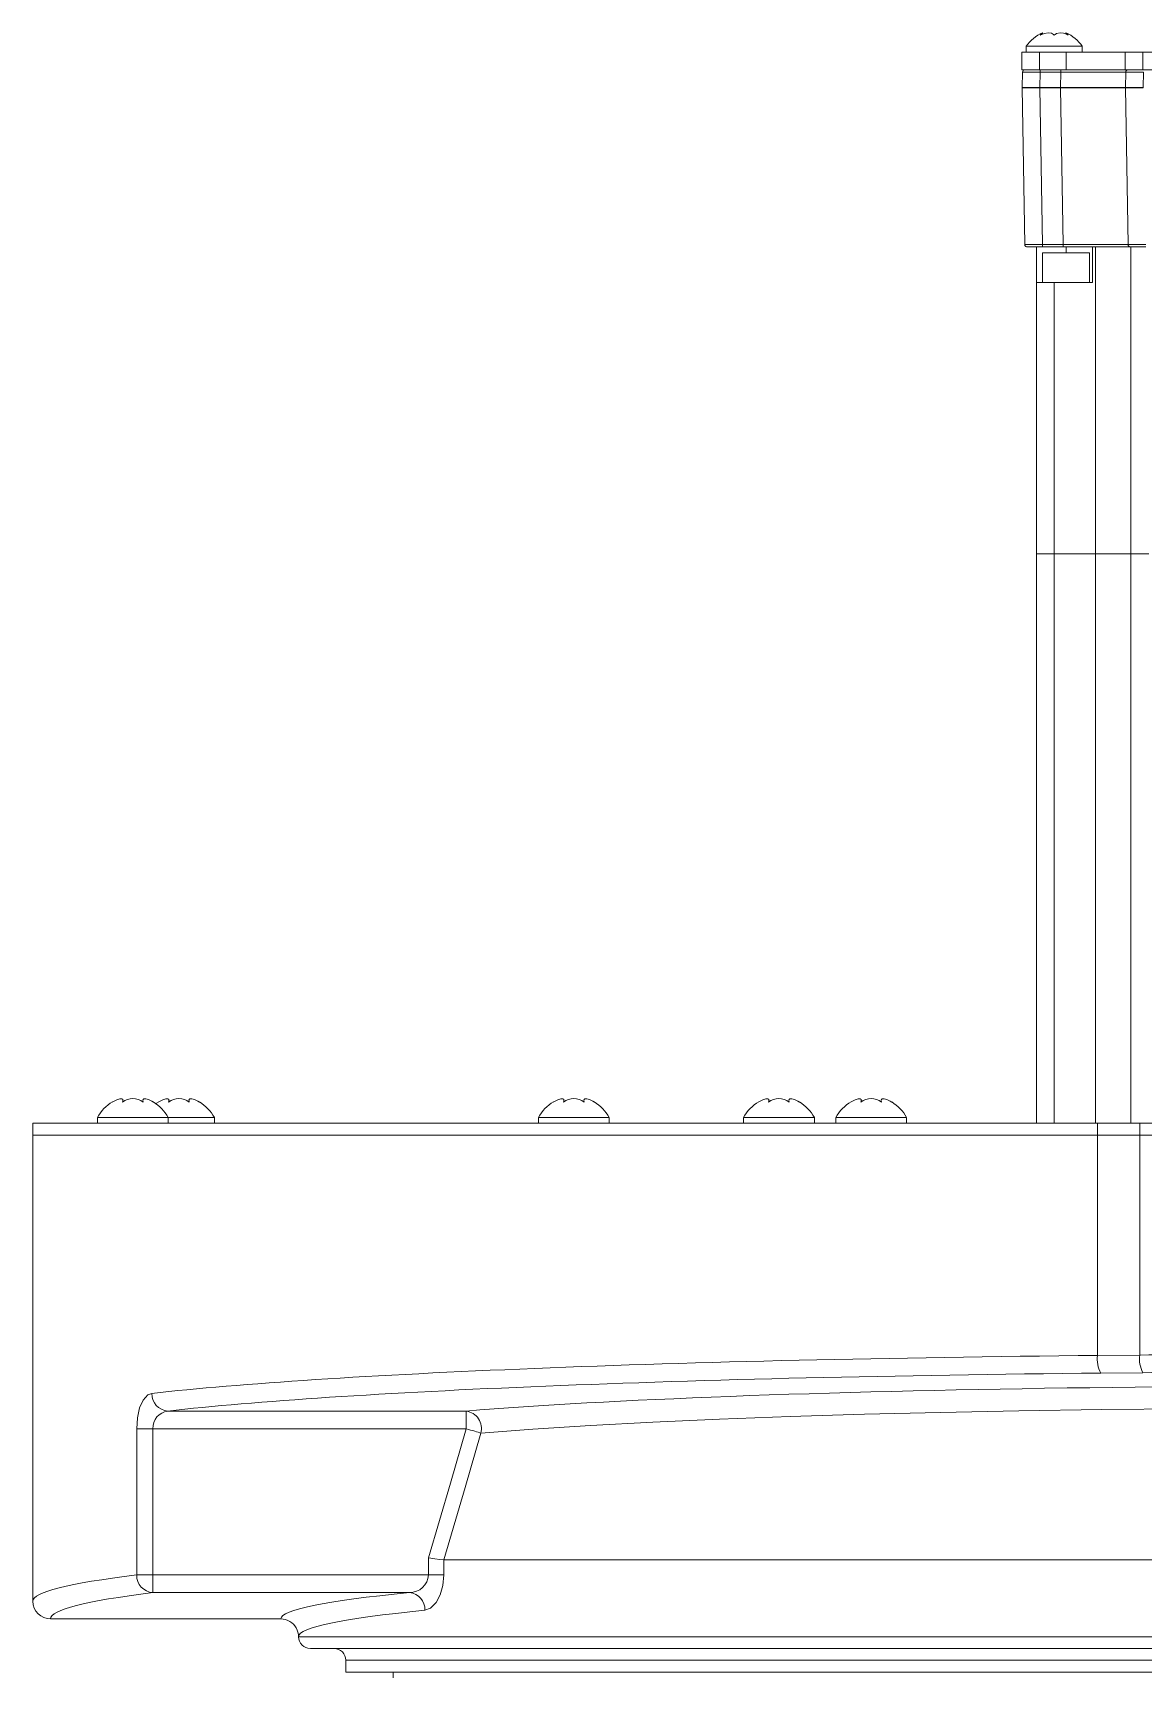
# Model space of a CAD drawing. Header units: millimetres. Extents: x -280 to 408, y 33 to 269.
# Drawn here: x 277.94 to 296.75, y 116.53 to 144.39 of the extents above; entities that cross this region are included whole.
import ezdxf

# ---------------------------------------------------------------- set-up
doc = ezdxf.new("R2010")
doc.units = ezdxf.units.MM

msp = doc.modelspace()

# ---------------------------------------------------------------- linework, layer by layer
at = {"color": 7, "linetype": 'Continuous', "lineweight": 15}
for p, q in [((295.0443, 144.3702), (295.0443, 144.3917)), ((295.4382, 144.3917), (295.4382, 144.3708)), ((294.6913, 144.0644), (294.6913, 143.7644)), ((294.6913, 144.0644), (294.9913, 144.0644)), ((294.7663, 144.1644), (294.7663, 144.0644)), ((295.7163, 144.1644), (294.7663, 144.1644)), ((294.9913, 144.0644), (294.9913, 143.7644)), ((294.9913, 144.0644), (295.4413, 144.0644)), ((295.4413, 144.0644), (295.4413, 143.7644)), ((295.4413, 144.0644), (296.4413, 144.0644)), ((295.7163, 144.0644), (295.7163, 144.1644)), ((296.4413, 144.0644), (296.4413, 143.7644)), ((296.4413, 144.0644), (296.7413, 144.0644)), ((296.7413, 144.0644), (296.7413, 143.7644)), ((296.7413, 144.0644), (303.1413, 144.0644)), ((294.6913, 143.7644), (294.9913, 143.7644)), ((294.6965, 143.4655), (294.7033, 143.7254)), ((294.9913, 143.7644), (295.4413, 143.7644)), ((295.0032, 143.7254), (294.9964, 143.4655)), ((295.0032, 143.7644), (295.0032, 143.7254)), ((295.3537, 143.7254), (295.0032, 143.7254)), ((295.3469, 143.4655), (295.3537, 143.7254)), ((295.3537, 143.7644), (295.3537, 143.7254)), ((295.4413, 143.7644), (296.4413, 143.7644)), ((296.2072, 143.7644), (296.2007, 143.7644)), ((296.4413, 143.7644), (296.7413, 143.7644)), ((296.4465, 143.4655), (296.4533, 143.7254)), ((296.7413, 143.7644), (303.1413, 143.7644)), ((296.7532, 143.7254), (296.7464, 143.4655)), ((294.6965, 143.4633), (294.6965, 143.4633)), ((294.7429, 140.8037), (294.6965, 143.4633)), ((294.9965, 143.4633), (294.9965, 143.4655)), ((294.9965, 143.4655), (295.3467, 143.4655)), ((295.3467, 143.4633), (294.9965, 143.4633)), ((294.9965, 143.4633), (295.0429, 140.8037)), ((295.3467, 143.4633), (295.3467, 143.4655)), ((295.3931, 140.8037), (295.3467, 143.4633)), ((296.4465, 143.4633), (296.4465, 143.4633)), ((296.4929, 140.8037), (296.4465, 143.4633)), ((295.0429, 140.7654), (294.7741, 140.7654)), ((294.9413, 140.1644), (294.9413, 140.7644)), ((295.0429, 140.8037), (295.3931, 140.8037)), ((295.0429, 140.8037), (295.0429, 140.7654)), ((295.3931, 140.7654), (295.0429, 140.7654)), ((295.0784, 140.7644), (295.3768, 140.7644)), ((295.3931, 140.8037), (295.3931, 140.7654)), ((295.7387, 140.7654), (295.3931, 140.7654)), ((295.7393, 140.7644), (295.7387, 140.7654)), ((296.5329, 140.7644), (295.7393, 140.7644)), ((295.8913, 140.1644), (295.8913, 140.7644)), ((295.9413, 140.7644), (295.9413, 135.5644)), ((296.7929, 140.7644), (296.5329, 140.7644)), ((296.5413, 135.5644), (296.5413, 140.7644)), ((295.0413, 140.6644), (295.0413, 140.1644)), ((295.0413, 140.6644), (295.8413, 140.6644)), ((295.8413, 140.1644), (295.8413, 140.6644)), ((294.9413, 135.5644), (294.9413, 140.1644)), ((294.9413, 140.1644), (295.2413, 140.1644)), ((295.2413, 140.1644), (295.2413, 135.5644)), ((295.2413, 140.1644), (295.8913, 140.1644)), ((294.9413, 125.9144), (294.9413, 135.5644)), ((294.9413, 135.5644), (295.2413, 135.5644)), ((295.2413, 135.5644), (295.9413, 135.5644)), ((295.9413, 135.5644), (296.5413, 135.5644)), ((296.5413, 125.9144), (296.5413, 135.5644)), ((296.8413, 135.5644), (296.5413, 135.5644)), ((279.4666, 126.278), (279.4666, 126.3029)), ((279.8008, 126.3022), (279.8008, 126.2793)), ((279.8087, 126.2736), (279.8039, 126.3022)), ((280.2481, 126.278), (280.2481, 126.3029)), ((280.5823, 126.3022), (280.5823, 126.2793)), ((280.5902, 126.2736), (280.5854, 126.3022)), ((286.9365, 126.278), (286.9365, 126.3029)), ((287.2708, 126.3022), (287.2708, 126.2793)), ((287.2786, 126.2736), (287.2739, 126.3022)), ((290.4107, 126.278), (290.4107, 126.3029)), ((290.745, 126.3022), (290.745, 126.2793)), ((290.7529, 126.2736), (290.7481, 126.3022)), ((291.9742, 126.278), (291.9742, 126.3029)), ((292.3084, 126.3022), (292.3084, 126.2793)), ((292.3163, 126.2736), (292.3115, 126.3022)), ((279.0337, 126.0144), (279.0337, 125.9144)), ((280.2337, 126.0144), (279.0337, 126.0144)), ((280.2337, 125.9144), (280.2337, 126.0144)), ((281.0152, 126.0144), (280.2337, 126.0144)), ((281.0152, 125.9144), (281.0152, 126.0144)), ((286.5036, 126.0144), (286.5036, 125.9144)), ((287.7036, 126.0144), (286.5036, 126.0144)), ((287.7036, 125.9144), (287.7036, 126.0144)), ((289.9779, 126.0144), (289.9779, 125.9144)), ((291.1779, 126.0144), (289.9779, 126.0144)), ((291.1779, 125.9144), (291.1779, 126.0144)), ((291.5413, 126.0144), (291.5413, 125.9144)), ((292.7413, 126.0144), (291.5413, 126.0144)), ((292.7413, 125.9144), (292.7413, 126.0144)), ((277.9413, 125.9144), (277.9413, 125.7144)), ((277.9413, 125.9144), (295.9741, 125.9144)), ((277.9413, 125.7144), (295.9741, 125.7144)), ((277.9413, 117.8148), (277.9413, 125.7144)), ((295.9741, 125.9144), (295.9741, 125.7144)), ((295.9741, 125.9144), (296.6894, 125.9144)), ((295.9741, 125.7144), (296.6894, 125.7144)), ((295.9741, 121.9804), (295.9741, 125.7144)), ((296.6894, 125.9144), (296.6894, 125.7144)), ((296.6894, 125.9144), (299.214, 125.9144)), ((296.6894, 125.7144), (299.214, 125.7144)), ((296.6894, 121.9873), (296.6894, 125.7144)), ((295.9741, 121.9804), (296.6894, 121.9873)), ((296.7435, 121.6877), (296.0282, 121.6808)), ((280.227, 121.0375), (285.2829, 121.0375)), ((285.2829, 121.0375), (285.2829, 120.7379)), ((279.6993, 118.2603), (279.6993, 120.7379)), ((279.6993, 120.7379), (279.9753, 120.7379)), ((285.2829, 120.7379), (279.9753, 120.7379)), ((279.9753, 120.7379), (279.9753, 118.2603)), ((284.6432, 118.2603), (284.6432, 118.5513)), ((284.9011, 118.5146), (284.9011, 118.2603)), ((284.9037, 118.5144), (284.9011, 118.5146)), ((284.9037, 118.5144), (299.6413, 118.5144)), ((279.6993, 118.2603), (279.9753, 118.2603)), ((279.9753, 117.9607), (279.9753, 118.2603)), ((279.9753, 118.2603), (284.6432, 118.2603)), ((284.6432, 118.2603), (284.9011, 118.2603)), ((284.319, 117.9607), (279.9753, 117.9607)), ((282.1413, 117.5144), (278.2413, 117.5144)), ((282.4413, 117.2144), (282.4413, 117.2142)), ((282.4413, 117.2144), (299.6413, 117.2144)), ((299.6413, 117.0144), (282.6413, 117.0144)), ((316.6413, 116.8144), (283.2413, 116.8144)), ((283.2413, 116.8144), (283.2413, 116.6144)), ((283.2413, 116.6144), (316.6413, 116.6144)), ((284.0413, 116.6144), (284.0413, 116.5144))]:
    msp.add_line(p, q, dxfattribs=at)
at = {"color": 8, "linetype": 'Continuous', "lineweight": 15}
for p, q in [((294.6987, 143.4633), (294.6965, 143.4633)), ((295.4413, 140.6644), (295.4413, 140.7644)), ((295.2413, 135.5644), (295.2413, 125.9144)), ((295.9413, 135.5644), (295.9413, 125.9144))]:
    msp.add_line(p, q, dxfattribs=at)
at = {"color": 7, "linetype": 'Continuous', "lineweight": 15, "flags": 128}
for points in [[(295.0443, 144.3918), (295.0443, 144.3918), (295.0363, 144.3845), (295.0143, 144.3642), (295.0031, 144.3537)], [(295.0031, 144.3537), (295.0723, 144.3814), (295.1423, 144.3918), (295.1932, 144.3845), (295.2307, 144.3642), (295.2413, 144.3537)], [(295.2413, 144.3537), (295.2807, 144.3814), (295.3393, 144.3918), (295.3982, 144.3845), (295.4576, 144.3642), (295.4794, 144.3537)], [(295.4794, 144.3537), (295.4497, 144.3814), (295.4382, 144.3918), (295.4383, 144.3917)], [(296.7464, 143.4633), (296.7464, 143.4636), (296.7464, 143.4638), (296.7464, 143.4641), (296.7464, 143.4644), (296.7464, 143.4646), (296.7464, 143.4649), (296.7464, 143.4652), (296.7464, 143.4655)], [(279.2837, 126.2736), (279.3624, 126.3134), (279.4121, 126.3286), (279.4478, 126.329), (279.4645, 126.3157), (279.4644, 126.2896), (279.4587, 126.2736)], [(279.802, 126.3134), (279.8181, 126.3286), (279.8528, 126.329), (279.8992, 126.3157), (279.9556, 126.2896), (279.9837, 126.2736)], [(280.073, 126.2783), (280.0335, 126.2533), (280.0245, 126.247)], [(280.0652, 126.2736), (280.1439, 126.3134), (280.1936, 126.3286), (280.2293, 126.329), (280.2461, 126.3157), (280.2459, 126.2896), (280.2402, 126.2736)], [(280.5836, 126.3134), (280.5997, 126.3286), (280.6344, 126.329), (280.6808, 126.3157), (280.7372, 126.2896), (280.7652, 126.2736)], [(286.7536, 126.2736), (286.8323, 126.3134), (286.882, 126.3286), (286.9177, 126.329), (286.9345, 126.3157), (286.9343, 126.2896), (286.9286, 126.2736)], [(287.272, 126.3134), (287.2881, 126.3286), (287.3228, 126.329), (287.3692, 126.3157), (287.4256, 126.2896), (287.4536, 126.2736)], [(290.2279, 126.2736), (290.3065, 126.3134), (290.3562, 126.3286), (290.3919, 126.329), (290.4087, 126.3157), (290.4085, 126.2896), (290.4029, 126.2736)], [(290.7462, 126.3134), (290.7623, 126.3286), (290.797, 126.329), (290.8434, 126.3157), (290.8998, 126.2896), (290.9279, 126.2736)], [(291.7913, 126.2736), (291.8699, 126.3134), (291.9197, 126.3286), (291.9554, 126.329), (291.9721, 126.3157), (291.9719, 126.2896), (291.9663, 126.2736)], [(292.3096, 126.3134), (292.3257, 126.3286), (292.3604, 126.329), (292.4068, 126.3157), (292.4632, 126.2896), (292.4913, 126.2736)], [(279.9545, 121.3371), (279.8858, 121.3102), (279.8071, 121.2221), (279.7489, 121.0899), (279.7121, 120.9245), (279.6993, 120.7379)], [(307.8629, 120.983), (307.3266, 120.9974), (306.2265, 121.023), (305.0897, 121.0446), (303.9329, 121.0617), (302.7504, 121.0745), (301.5352, 121.0829), (300.3055, 121.0867), (298.8928, 121.0852), (297.4776, 121.0774), (296.0494, 121.063), (294.6393, 121.0419), (293.3157, 121.0156), (292.0288, 120.9833), (290.7708, 120.9445), (289.5708, 120.8998), (288.4403, 120.8495), (287.3879, 120.7938), (286.4088, 120.7319), (285.5302, 120.6651)], [(284.6432, 118.5513), (285.0127, 119.8172), (285.2829, 120.7379)], [(285.5302, 120.6651), (285.2612, 119.7445), (284.9037, 118.5144)], [(285.2829, 120.7379), (285.32, 120.727), (285.3564, 120.7163), (285.3917, 120.7059), (285.4251, 120.6961), (285.4561, 120.6869), (285.4843, 120.6786), (285.5091, 120.6713), (285.5302, 120.6651)], [(284.6432, 118.5513), (284.6453, 118.551), (284.7489, 118.5363), (284.8357, 118.5239), (284.9011, 118.5146)], [(284.5823, 117.6611), (284.6779, 117.6972), (284.7724, 117.793), (284.8412, 117.9239), (284.8852, 118.0818), (284.9011, 118.2603)]]:
    msp.add_lwpolyline(points, dxfattribs=at)
at = {"color": 7, "linetype": 'Continuous', "lineweight": 15}
for centre, radius, start, end in [((295.2678, 143.835), 0.6, 111.89273, 146.69982), ((295.2148, 143.835), 0.6, 33.30018, 68.15272), ((294.7433, 143.7244), 0.04, 90, 178.5), ((296.4933, 143.7244), 0.04, 90, 178.5), ((294.7471, 143.4642), 0.0506, 178.51086, 180.98037), ((293.9318, 143.4689), 1.0646, 359.69669, 359.8141), ((296.3792, 143.46), 1.0323, 179.69511, 179.81636), ((296.4967, 143.4642), 0.0502, 178.50981, 181.00099), ((294.7829, 140.8044), 0.04, 181, 257.16143), ((296.5329, 140.8044), 0.04, 181, 270), ((279.6456, 125.6745), 0.7, 120.39715, 150.95025), ((279.6337, 126.0431), 0.2894, 52.79969, 127.20031), ((279.6217, 125.6745), 0.7, 29.04975, 59.17324), ((280.4152, 126.0431), 0.2894, 52.79969, 127.20031), ((280.4033, 125.6745), 0.7, 29.04975, 59.17324), ((287.1156, 125.6745), 0.7, 120.39715, 150.95025), ((287.1036, 126.0431), 0.2894, 52.79969, 127.20031), ((287.0917, 125.6745), 0.7, 29.04975, 59.17324), ((290.5898, 125.6745), 0.7, 120.39715, 150.95025), ((290.5779, 126.0431), 0.2894, 52.79969, 127.20031), ((290.5659, 125.6745), 0.7, 29.04975, 59.17324), ((292.1532, 125.6745), 0.7, 120.39715, 150.95025), ((292.1413, 126.0431), 0.2894, 52.79969, 127.20031), ((292.1293, 125.6745), 0.7, 29.04975, 59.17324), ((296.4832, 121.9177), 0.513, 172.97419, 207.49769), ((297.1985, 121.9246), 0.513, 172.97441, 207.49743), ((280.2491, 121.3313), 0.2946, 178.87597, 265.71176), ((280.2596, 120.7546), 0.2848, 96.562, 183.35638), ((285.2394, 120.7403), 0.3003, 345.49999, 81.6746), ((279.9949, 118.2557), 0.2957, 179.11577, 266.19656), ((284.3218, 118.2829), 0.3222, 269.50117, 355.97511), ((284.2906, 117.6702), 0.2919, 358.21446, 84.40721), ((278.2415, 117.8146), 0.3003, 179.97055, 269.95181), ((282.1412, 117.2144), 0.2999, 29.48601, 89.98432), ((282.142, 117.2144), 0.2993, 0.00404, 29.5761), ((282.1404, 117.2139), 0.3009, 0.05319, 29.49424), ((282.6413, 117.2144), 0.2, 180.04718, 270), ((283.0413, 116.8144), 0.2, 0, 90)]:
    msp.add_arc(centre, radius, start, end, dxfattribs=at)
for centre, major_axis, ratio, start_param, end_param in [((295.0034, 143.7244), (0.3001, -0.001), 0.0034873, 1.5714024, 3.1415135), ((295.3529, 143.7244), (1.1004, 0.001), 0.0009509, 6.2831595, 7.8532706), ((296.7534, 143.7244), (0.3001, -0.001), 0.0034873, 1.5714024, 3.1415135), ((294.9966, 143.4631), (0.3, -0.0024), 0.0079947, 1.5713362, 3.1414473), ((294.9966, 143.4631), (0.3, -0.0002), 0.0007275, 1.5713045, 3.1414156), ((294.8965, 149.1949), (-0.1001, 5.7294), 0.0436277, 3.1406399, 3.1408303), ((294.8965, 149.1936), (-0.1002, 5.7303), 0.0523453, 3.1406396, 3.1408299), ((295.8064, 117.1101), (-0.4606, 26.3554), 0.0436277, 6.2822326, 6.2824229), ((295.8064, 117.1088), (-0.4605, 26.3545), 0.0417322, 6.2822326, 6.282423), ((295.3463, 143.4692), (1.1003, -0.0037), 0.0033704, 4.7129973, 6.2831084), ((295.3463, 143.4692), (1.1003, -0.0059), 0.005352, 4.713006, 6.2831171), ((296.7466, 143.4631), (0.3, -0.0024), 0.0079947, 1.5713362, 3.1414473), ((296.7466, 143.4631), (0.3, -0.0002), 0.0007275, 1.5713045, 3.1414156), ((296.6465, 149.1949), (-0.1001, 5.7294), 0.0436277, 3.1406399, 3.1408303), ((296.6465, 149.1936), (-0.1002, 5.7303), 0.0523453, 3.1406396, 3.1408299), ((295.043, 140.8044), (0.3, 0.0007), 0.0023261, 3.1416278, 4.7121196), ((295.3928, 140.8044), (1.1002, -0.0007), 0.0006343, 4.712705, 6.2831968), ((296.793, 140.8044), (0.3, 0.0007), 0.0023261, 3.1416278, 4.7121196), ((299.9413, 120.8618), (22, 0), 0.0516931, 1.7521161, 2.7104515), ((299.214, 121.2811), (14, 0), 0.0512848, 1.5707963, 1.7521161), ((299.9413, 120.5622), (21.7, 0), 0.0524078, 1.7521161, 2.7104515), ((299.9413, 120.5487), (17.3741, 0), 0.0524123, 1.0885105, 2.5749221), ((299.214, 120.9815), (13.7, 0), 0.0524078, 1.5707963, 1.7521161), ((299.9413, 117.8148), (22, 0), 0.0516931, 2.7391086, 3.1415927), ((299.9413, 117.5152), (21.7, 0), 0.0524078, 2.7391086, 3.1423162), ((299.9413, 117.5136), (17.8, 0), 0.0524078, 2.6417446, 3.1407106), ((299.9413, 117.214), (17.5, 0), 0.0533062, 2.6417446, 3.1411513)]:
    msp.add_ellipse(centre, major_axis=major_axis, ratio=ratio, start_param=start_param, end_param=end_param, dxfattribs=at)

doc.saveas('drawing.dxf')
